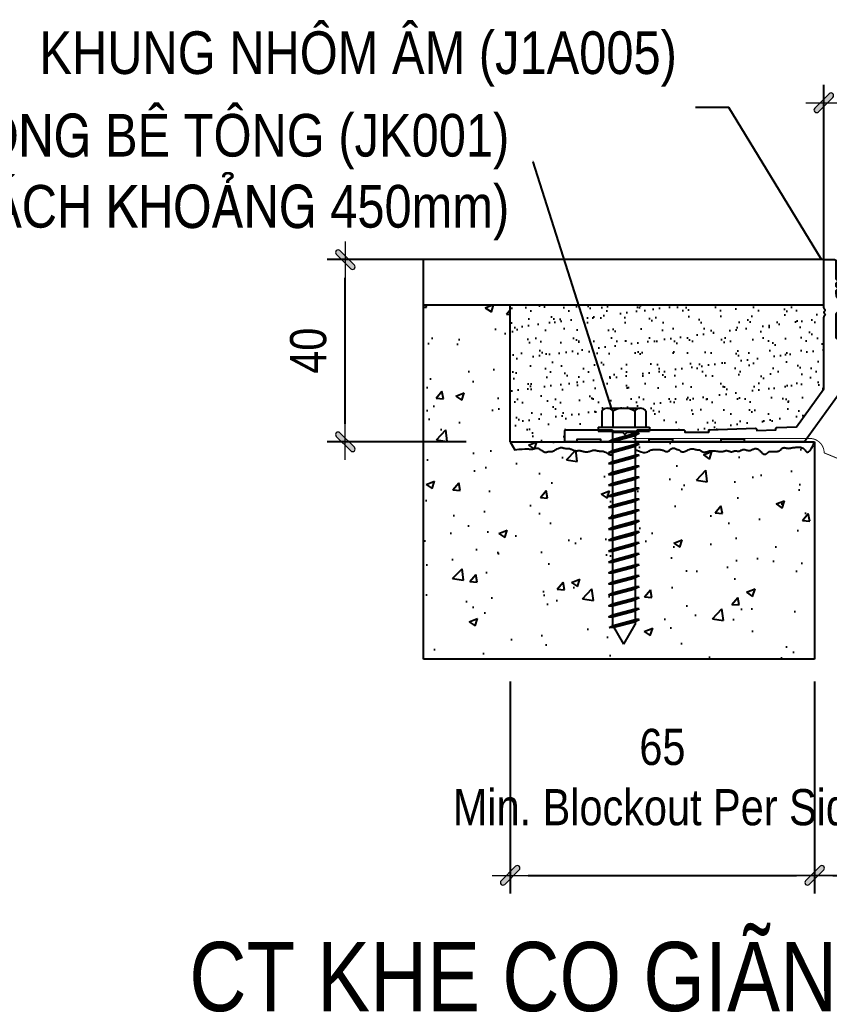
# Model space of a CAD drawing. Header units: millimetres. Extents: x -88960 to 836140, y 175458 to 320791.
# Drawn here: x 189106 to 193582, y 224201 to 229690 of the extents above; entities that cross this region are included whole.
import ezdxf
from ezdxf.enums import TextEntityAlignment as Align

# ---------------------------------------------------------------- set-up
doc = ezdxf.new("R2010")
doc.units = ezdxf.units.MM
doc.header["$LTSCALE"] = 1000
doc.layers.get('0').update_dxf_attribs({"linetype": 'CONTINUOUS'})
doc.layers.get('DEFPOINTS').update_dxf_attribs({"linetype": 'CONTINUOUS'})
for name, color, linetype in [('A14-chi tiet chung$0$Concrete Line', 6, 'CONTINUOUS'), ('A14-chi tiet chung$0$Hatch vat lieu', 252, 'CONTINUOUS'), ('A14-chi tiet chung$0$Net thay Tuong', 3, 'CONTINUOUS'), ('A14-chi tiet chung$0$OBJECT', 7, 'CONTINUOUS'), ('A14-chi tiet chung$0$Screw', 40, 'CONTINUOUS'), ('A14-chi tiet chung$0$Text Leader', 94, 'CONTINUOUS')]:
    doc.layers.add(name, color=color, linetype=linetype)
for name, color, linetype, lineweight in [('CHUNHO', 1, 'CONTINUOUS', 13), ('CHUTO', 51, 'CONTINUOUS', 15), ('KTH', 154, 'CONTINUOUS', 15), ('STICK', 1, 'CONTINUOUS', 9)]:
    doc.layers.add(name, color=color, linetype=linetype, lineweight=lineweight)
doc.styles.add('A14-chi tiet chung$0$VNI-HelveC', font='VHELVCN_0.TTF')
doc.styles.add('Star-HelCon', font='VHELVCN_0.TTF')
doc.dimstyles.new('A14-chi tiet chung$0$5$7', dxfattribs={"dimscale": 5, "dimtxt": 2, "dimasz": 1, "dimexe": 0, "dimexo": 1, "dimgap": 1, "dimtad": 0, "dimdec": 3, "dimzin": 12, "dimdsep": 46, "dimtxsty": 'A14-chi tiet chung$0$VNI-HelveC', "dimblk": 'A14-chi tiet chung$0$_Dot', "dimcen": 1, "dimclrd": 256, "dimclre": 256, "dimclrt": 256, "dimadec": 0, "dimazin": 0, "dimtfac": 1, "dimtdec": 3, "dimtix": 1, "dimtmove": 2, "dimatfit": 3, "dimldrblk": 'A14-chi tiet chung$0$HTT Arrow 30', "dimfxl": 1, "dimtolj": 1, "dimtzin": 0, "dimarcsym": 0})
doc.dimstyles.new('Star-100', dxfattribs={"dimscale": 100, "dimtxt": 2, "dimasz": 1, "dimexe": 1, "dimexo": 0.0625, "dimgap": 0.09, "dimtad": 0, "dimtoh": 1, "dimdec": 4, "dimrnd": 1, "dimdsep": 46, "dimtxsty": 'Star-HelCon', "dimblk": 'Stick', "dimcen": 0.09, "dimdle": 1.5, "dimclrd": 256, "dimclre": 256, "dimclrt": 7, "dimadec": 0, "dimazin": 0, "dimtfac": 1, "dimtdec": 4, "dimtix": 1, "dimtmove": 0, "dimatfit": 3, "dimfxl": 0.18, "dimtvp": 1, "dimtolj": 1, "dimtzin": 0, "dimarcsym": 2})

# ---------------------------------------------------------------- blocks, each defined once
blk = doc.blocks.new('A14-chi tiet chung$0$k001')
for p, q in [((-0.1804, 0.1644), (-0.1804, 0.0312)), ((-0.1353, 0.1875), (0.1353, 0.1875)), ((-0.0902, 0.1644), (-0.0902, 0.0312)), ((0.0902, 0.1644), (0.0902, 0.0312)), ((0.1804, 0.1644), (0.1804, 0.0312)), ((-0.211, 0.0312), (0.211, 0.0312)), ((-0.211, 0.0312), (-0.211, 0)), ((-0.211, 0), (0.211, 0)), ((0.0937, 0), (0.0937, -1.5876)), ((0.211, 0.0312), (0.211, 0)), ((-0.125, -0.0859), (0.125, -0.0189)), ((-0.125, -0.0859), (-0.0938, -0.0692)), ((-0.0938, 0), (-0.0938, -1.5876)), ((-0.0938, -0.0692), (0.0937, -0.0189)), ((-0.0938, -0.0859), (0.0937, -0.0357)), ((0.125, -0.0189), (0.0937, -0.0189)), ((0.125, -0.0189), (0.0937, -0.0357)), ((-0.125, -0.0859), (-0.0938, -0.0859)), ((-0.125, -0.1759), (0.125, -0.1089)), ((-0.125, -0.1759), (-0.0938, -0.1592)), ((-0.0938, -0.1592), (0.0937, -0.1089)), ((-0.0938, -0.1759), (0.0937, -0.1257)), ((0.125, -0.1089), (0.0937, -0.1089)), ((0.125, -0.1089), (0.0937, -0.1257)), ((-0.125, -0.1759), (-0.0938, -0.1759)), ((-0.125, -0.2659), (0.125, -0.1989)), ((-0.0938, -0.2492), (0.0937, -0.1989)), ((-0.0938, -0.2659), (0.0937, -0.2157)), ((0.125, -0.1989), (0.0937, -0.2157)), ((0.125, -0.1989), (0.0937, -0.1989)), ((-0.125, -0.2659), (-0.0938, -0.2492)), ((-0.125, -0.2659), (-0.0938, -0.2659)), ((-0.125, -0.3559), (0.125, -0.2889)), ((-0.0938, -0.3392), (0.0937, -0.2889)), ((-0.0938, -0.3559), (0.0937, -0.3057)), ((0.125, -0.2889), (0.0937, -0.3057)), ((0.125, -0.2889), (0.0937, -0.2889)), ((-0.125, -0.3559), (-0.0938, -0.3392)), ((-0.125, -0.3559), (-0.0938, -0.3559)), ((-0.125, -0.4459), (0.125, -0.3789)), ((-0.0938, -0.4292), (0.0937, -0.3789)), ((-0.0938, -0.4459), (0.0937, -0.3957)), ((0.125, -0.3789), (0.0937, -0.3957)), ((0.125, -0.3789), (0.0937, -0.3789)), ((-0.125, -0.4459), (-0.0938, -0.4292)), ((-0.125, -0.4459), (-0.0938, -0.4459)), ((-0.125, -0.5359), (0.125, -0.4689)), ((-0.0938, -0.5192), (0.0937, -0.4689)), ((-0.0938, -0.5359), (0.0937, -0.4857)), ((0.125, -0.4689), (0.0937, -0.4857)), ((0.125, -0.4689), (0.0937, -0.4689)), ((-0.125, -0.5359), (-0.0938, -0.5192)), ((-0.125, -0.5359), (-0.0938, -0.5359)), ((-0.125, -0.6259), (0.125, -0.5589)), ((-0.0938, -0.6092), (0.0937, -0.5589)), ((0.125, -0.5589), (0.0937, -0.5757)), ((0.125, -0.5589), (0.0937, -0.5589)), ((-0.125, -0.6259), (-0.0938, -0.6092)), ((-0.125, -0.6259), (-0.0938, -0.6259)), ((-0.125, -0.7159), (0.125, -0.6489)), ((-0.0938, -0.6259), (0.0937, -0.5757)), ((-0.0938, -0.6992), (0.0937, -0.6489)), ((0.125, -0.6489), (0.0937, -0.6657)), ((0.125, -0.6489), (0.0937, -0.6489)), ((-0.125, -0.7159), (-0.0938, -0.6992)), ((-0.125, -0.7159), (-0.0938, -0.7159)), ((-0.0938, -0.7159), (0.0937, -0.6657)), ((-0.125, -0.8059), (0.125, -0.7389)), ((-0.125, -0.8059), (-0.0938, -0.7892)), ((-0.125, -0.8059), (-0.0938, -0.8059)), ((-0.0938, -0.7892), (0.0937, -0.7389)), ((-0.0938, -0.8059), (0.0937, -0.7557)), ((0.125, -0.7389), (0.0937, -0.7557)), ((0.125, -0.7389), (0.0937, -0.7389)), ((-0.125, -0.8959), (0.125, -0.8289)), ((-0.125, -0.8959), (-0.0938, -0.8792)), ((-0.125, -0.8959), (-0.0938, -0.8959)), ((-0.0938, -0.8792), (0.0937, -0.8289)), ((-0.0938, -0.8959), (0.0937, -0.8457)), ((0.125, -0.8289), (0.0937, -0.8457)), ((0.125, -0.8289), (0.0937, -0.8289)), ((-0.125, -0.9859), (0.125, -0.9189)), ((-0.125, -0.9859), (-0.0938, -0.9692)), ((-0.0938, -0.9692), (0.0937, -0.9189)), ((-0.0938, -0.9859), (0.0937, -0.9357)), ((0.125, -0.9189), (0.0937, -0.9357)), ((0.125, -0.9189), (0.0937, -0.9189)), ((-0.125, -0.9859), (-0.0938, -0.9859)), ((-0.125, -1.0759), (0.125, -1.0089)), ((-0.125, -1.0759), (-0.0938, -1.0592)), ((-0.0938, -1.0592), (0.0937, -1.0089)), ((-0.0938, -1.0759), (0.0937, -1.0257)), ((0.125, -1.0089), (0.0937, -1.0257)), ((0.125, -1.0089), (0.0937, -1.0089)), ((-0.125, -1.0759), (-0.0938, -1.0759)), ((-0.125, -1.1659), (0.125, -1.0989)), ((-0.0938, -1.1492), (0.0937, -1.0989)), ((-0.0938, -1.1659), (0.0937, -1.1157)), ((0.125, -1.0989), (0.0937, -1.1157)), ((0.125, -1.0989), (0.0937, -1.0989)), ((-0.125, -1.1659), (-0.0938, -1.1492)), ((-0.125, -1.1659), (-0.0938, -1.1659)), ((-0.125, -1.2559), (0.125, -1.1889)), ((-0.0938, -1.2392), (0.0937, -1.1889)), ((-0.0938, -1.2559), (0.0937, -1.2057)), ((0.125, -1.1889), (0.0937, -1.2057)), ((0.125, -1.1889), (0.0937, -1.1889)), ((-0.125, -1.2559), (-0.0938, -1.2392)), ((-0.125, -1.2559), (-0.0938, -1.2559)), ((-0.125, -1.3459), (0.125, -1.2789)), ((-0.0938, -1.3292), (0.0937, -1.2789)), ((-0.0938, -1.3459), (0.0937, -1.2957)), ((0.125, -1.2789), (0.0937, -1.2957)), ((0.125, -1.2789), (0.0937, -1.2789)), ((-0.125, -1.3459), (-0.0938, -1.3292)), ((-0.125, -1.3459), (-0.0938, -1.3459)), ((-0.125, -1.4359), (0.125, -1.3689)), ((-0.0938, -1.4192), (0.0937, -1.3689)), ((0.125, -1.3689), (0.0937, -1.3857)), ((0.125, -1.3689), (0.0937, -1.3689)), ((-0.125, -1.4359), (-0.0938, -1.4192)), ((-0.125, -1.4359), (-0.0938, -1.4359)), ((-0.125, -1.5259), (0.125, -1.4589)), ((-0.0938, -1.4359), (0.0937, -1.3857)), ((-0.0938, -1.5092), (0.0937, -1.4589)), ((0.125, -1.4589), (0.0937, -1.4757)), ((0.125, -1.4589), (0.0937, -1.4589)), ((-0.125, -1.5259), (-0.0938, -1.5092)), ((-0.125, -1.5259), (-0.0938, -1.5259)), ((-0.0938, -1.5259), (0.0937, -1.4757)), ((-0.1192, -1.6144), (0.125, -1.5489)), ((-0.1192, -1.6144), (-0.088, -1.5976)), ((-0.1192, -1.6144), (-0.0796, -1.6121)), ((0, -1.75), (-0.0938, -1.5876)), ((-0.088, -1.5976), (0.0937, -1.5489)), ((-0.0796, -1.6121), (0.0937, -1.5657)), ((0, -1.75), (0.0937, -1.5876)), ((0.125, -1.5489), (0.0937, -1.5657)), ((0.125, -1.5489), (0.0937, -1.5489))]:
    blk.add_line(p, q)
for centre, radius, start, end in [((-0.1353, 0.132), 0.0555, 35.70717, 144.29283), ((0, 0), 0.1875, 61.24108, 118.75892), ((0.1353, 0.132), 0.0555, 35.70717, 144.29283)]:
    blk.add_arc(centre, radius, start, end)
blk = doc.blocks.new('A14-chi tiet chung$0$_Dot')
at = {"color": 0, "linetype": 'ByBlock', "lineweight": -2}
blk.add_line((-0.5, 0), (-1, 0), dxfattribs=at)
at = {"color": 0, "linetype": 'ByBlock', "const_width": 0.5}
blk.add_lwpolyline([(-0.25, 0, 1), (0.25, 0, 1)], format="xyb", close=True, dxfattribs=at)
blk = doc.blocks.new('A14-chi tiet chung$0$HTT Arrow 30')
blk.add_hatch(color=256).paths.add_polyline_path([(-2.5, 0.375), (-2.5, -0.375), (0, 0)])
at = {"color": 0, "linetype": 'ByBlock', "lineweight": -2}
for p, q in [((0, 0), (-2.5, 0.375)), ((-2.5, -0.375), (-2.5, 0.375)), ((0, 0), (-2.5, -0.375))]:
    blk.add_line(p, q, dxfattribs=at)
blk = doc.blocks.new('A14-chi tiet chung$0$A$C2A210AE5')
for points in [[(0.1575, 1.1016), (0.1575, 1.4862, -0.414214), (0.1673, 1.4961), (0.2461, 1.4961, -0.414214), (0.2559, 1.4862), (0.2559, 1.3386), (0.2756, 1.3189), (0.2559, 1.2992), (0.2559, 1.2795), (0.2756, 1.2598), (0.2559, 1.2402), (0.2559, 1.2205, 1), (0.374, 1.2205), (0.374, 1.3386, -0.414214), (0.3937, 1.3583), (0.4331, 1.3583, -0.414214), (0.4528, 1.3386), (0.4528, 1.0827, -0.414214), (0.4331, 1.063), (0.2756, 1.063, 0.414214), (0.2559, 1.0433), (0.2559, 0.8661, 0.414214), (0.2756, 0.8465), (0.748, 0.8465, 0.414214), (0.7677, 0.8661), (0.7677, 0.9252, -0.414214), (0.7874, 0.9449), (0.8268, 0.9449, -0.414214), (0.8465, 0.9252), (0.8465, 0.7638, -0.414214), (0.8268, 0.7441), (0.5358, 0.7441), (0.4521, 0.6604, -1), (0.4238, 0.6886), (0.4368, 0.7017, 0.414214), (0.4368, 0.73), (0.4285, 0.7382, 0.198912), (0.4144, 0.7441), (0.3145, 0.7441, 0.414214), (0.2835, 0.7131), (0.2835, 0.6132, 0.198912), (0.2893, 0.599), (0.2976, 0.5908, 0.414214), (0.3259, 0.5908), (0.3389, 0.6038, -1), (0.3672, 0.5755), (0.2835, 0.4918), (0.2835, 0.3937), (0, 0), (-0.4821, 0, -0.414214), (-0.4921, 0.01), (-0.4921, 0.0197), (-0.689, 0.0197), (-0.689, 0.01, -0.414214), (-0.699, 0), (-1.0727, 0, -0.414214), (-1.0827, 0.01), (-1.0827, 0.0197), (-1.2795, 0.0197), (-1.2795, 0.01, -0.414214), (-1.2895, 0), (-1.6632, 0, -0.414214), (-1.6732, 0.01), (-1.6732, 0.0197), (-1.8701, 0.0197), (-1.8701, 0.01, -0.414214), (-1.8801, 0), (-1.9585, 0, -0.414214), (-1.9685, 0.01), (-1.9685, 0.0884, -0.414214), (-1.9585, 0.0984), (-1.5848, 0.0984, -0.414214), (-1.5748, 0.0884), (-1.5748, 0.0787), (-1.4961, 0.0787), (-1.4764, 0.0591), (-1.4567, 0.0787), (-1.3779, 0.0787), (-1.3779, 0.0884, -0.414214), (-1.3679, 0.0984), (-0.9942, 0.0984, -0.414214), (-0.9842, 0.0884), (-0.9842, 0.0787), (-0.7874, 0.0787), (-0.7874, 0.0984), (-0.4034, 0.1118, -0.414019), (-0.3931, 0.1022), (-0.3927, 0.0922), (-0.2353, 0.0977), (-0.2357, 0.1077, -0.414408), (-0.226, 0.118), (-0.0662, 0.1236), (0.1575, 0.4343), (0.1575, 1.0243)], [(0.1575, 1.1016, 0.198912), (0.1619, 1.091), (0.1646, 1.0883, -0.414214), (0.1646, 1.0741), (0.1604, 1.07, 0.414214), (0.1604, 1.0559), (0.1646, 1.0517, -0.414214), (0.1646, 1.0376), (0.1619, 1.0349, 0.198912), (0.1575, 1.0243)]]:
    blk.add_lwpolyline(points, format="xyb")
blk.add_arc((-0.7774, 0.0888), 0.01, 92, 180)
blk = doc.blocks.new('Stick')
at = {"layer": 'STICK'}
h = blk.add_hatch(color=256, dxfattribs=at)
edge = h.paths.add_edge_path()
edge.add_line((0.3, 0.5), (-0.5, -0.3))
edge.add_arc((-0.4, -0.4), 0.141, 135, 315)
edge.add_line((-0.3, -0.5), (0.5, 0.3))
edge.add_arc((0.4, 0.4), 0.141, 315, 495)
blk.add_line((1, 0), (-1, 0), dxfattribs=at)
blk.add_lwpolyline([(0.3, 0.5), (-0.5, -0.3, 1), (-0.3, -0.5), (0.5, 0.3, 1), (0.3, 0.5, 1)], format="xyb", dxfattribs=at)
blk = doc.blocks.new('*D818')
at = {"layer": 'DEFPOINTS', "color": 0, "transparency": 16777216}
for p in [(193501.9, 226037), (194849, 226037), (194849, 224958.1)]:
    blk.add_point(p, dxfattribs=at)
at = {"layer": 'KTH', "lineweight": -2, "transparency": 16777216}
for p, q in [((193501.9, 226030.8), (193501.9, 224858.1)), ((194849, 226030.8), (194849, 224858.1)), ((193601.9, 224958.1), (194749, 224958.1))]:
    blk.add_line(p, q, dxfattribs=at)
at = {"layer": 'KTH', "lineweight": -2, "transparency": 16777216, "xscale": 100, "yscale": 100, "zscale": 100, "rotation": 180}
blk.add_blockref('Stick', (193501.9, 224958.1), dxfattribs=at)
at = {"layer": 'KTH', "lineweight": -2, "transparency": 16777216, "xscale": 100, "yscale": 100, "zscale": 100}
blk.add_blockref('Stick', (194849, 224958.1), dxfattribs=at)
at = {"layer": 'KTH', "color": 7, "transparency": 16777216, "insert": (194175.5, 225162.4), "char_height": 200, "attachment_point": 5, "style": 'Star-HelCon'}
blk.add_mtext('\\A1;50', dxfattribs=at)
blk = doc.blocks.new('*D819')
at = {"layer": 'DEFPOINTS', "color": 0, "transparency": 16777216}
for p in [(194798.7, 229231.6), (193552.3, 228357.3), (194798.7, 228357.3)]:
    blk.add_point(p, dxfattribs=at)
at = {"layer": 'KTH', "lineweight": -2, "transparency": 16777216}
for p, q in [((193552.3, 228363.6), (193552.3, 229331.6)), ((194798.7, 228363.6), (194798.7, 229331.6)), ((193652.3, 229231.6), (194698.7, 229231.6))]:
    blk.add_line(p, q, dxfattribs=at)
at = {"layer": 'KTH', "lineweight": -2, "transparency": 16777216, "xscale": 100, "yscale": 100, "zscale": 100, "rotation": 180}
blk.add_blockref('Stick', (193552.3, 229231.6), dxfattribs=at)
at = {"layer": 'KTH', "lineweight": -2, "transparency": 16777216, "xscale": 100, "yscale": 100, "zscale": 100}
blk.add_blockref('Stick', (194798.7, 229231.6), dxfattribs=at)
at = {"layer": 'KTH', "color": 7, "transparency": 16777216, "insert": (194175.5, 229435.9), "char_height": 200, "attachment_point": 5, "style": 'Star-HelCon'}
blk.add_mtext('\\A1;50', dxfattribs=at)
blk = doc.blocks.new('*D820')
at = {"layer": 'DEFPOINTS', "color": 0, "transparency": 16777216}
for p in [(191818, 226037), (193501.9, 226037), (193501.9, 224958.1)]:
    blk.add_point(p, dxfattribs=at)
at = {"layer": 'KTH', "lineweight": -2, "transparency": 16777216}
for p, q in [((191818, 226030.8), (191818, 224858.1)), ((193501.9, 226030.8), (193501.9, 224858.1)), ((191918, 224958.1), (193401.9, 224958.1))]:
    blk.add_line(p, q, dxfattribs=at)
at = {"layer": 'KTH', "lineweight": -2, "transparency": 16777216, "xscale": 100, "yscale": 100, "zscale": 100, "rotation": 180}
blk.add_blockref('Stick', (191818, 224958.1), dxfattribs=at)
at = {"layer": 'KTH', "lineweight": -2, "transparency": 16777216, "xscale": 100, "yscale": 100, "zscale": 100}
blk.add_blockref('Stick', (193501.9, 224958.1), dxfattribs=at)
at = {"layer": 'KTH', "color": 7, "transparency": 16777216, "insert": (192659.9, 225500.5), "char_height": 200, "attachment_point": 5, "style": 'Star-HelCon'}
blk.add_mtext('\\A1;65\\PMin. Blockout Per Side', dxfattribs=at)
blk = doc.blocks.new('*D828')
at = {"layer": 'DEFPOINTS', "color": 0, "transparency": 16777216}
for p in [(190906.4, 228363.9), (191581, 228363.9), (191581, 227356.2)]:
    blk.add_point(p, dxfattribs=at)
at = {"layer": 'KTH', "lineweight": -2, "transparency": 16777216}
for p, q in [((191574.7, 228363.9), (190806.4, 228363.9)), ((190906.4, 227456.2), (190906.4, 228263.9)), ((191574.7, 227356.2), (190806.4, 227356.2))]:
    blk.add_line(p, q, dxfattribs=at)
at = {"layer": 'KTH', "lineweight": -2, "transparency": 16777216, "xscale": 100, "yscale": 100, "zscale": 100}
for p, rotation in [((190906.4, 228363.9), 90), ((190906.4, 227356.2), 270)]:
    blk.add_blockref('Stick', p, dxfattribs=dict(at, rotation=rotation))
at = {"layer": 'KTH', "color": 7, "transparency": 16777216, "insert": (190702.1, 227860.1), "char_height": 200, "attachment_point": 5, "rotation": 90, "style": 'Star-HelCon'}
blk.add_mtext('\\A1;40', dxfattribs=at)

msp = doc.modelspace()

# ---------------------------------------------------------------- hatches: boundary and pattern name
at = {"layer": 'A14-chi tiet chung$0$Hatch vat lieu'}
h = msp.add_hatch(dxfattribs=at)
h.set_pattern_fill('AR-CONC', color=256, scale=67.357125, style=0)
h.set_pattern_definition([(50, (170196.4, 221477), (483.126, -42.268), [50.518, -555.696]), (355, (170196.4, 221477), (-93.459, 506.655), [40.414, -444.557]), (100.4514, (170236.64, 221473.5), (389.667, 464.387), [42.9336, -472.269]), (46.1842, (170196.4, 221611.7), (718.863, -111.489), [75.777, -833.544]), (96.6356, (170256.3, 221602.4), (629.562, 656.138), [64.4, -708.404]), (351.1842, (170196.4, 221611.7), (629.561, 656.138), [60.621, -666.836]), (21, (170263.74, 221578.04), (402.0594, -271.1925), [50.518, -555.696]), (326, (170263.74, 221578.04), (163.89, 488.44), [40.414, -444.557]), (71.4514, (170297.25, 221555.44), (565.95, 217.247), [42.9336, -472.269]), (37.5, (170196.38, 221477), (8.1905, 224.2277), [0, -439.1685, 0, -451.2927, 0, -446.241]), (7.5, (170196.38, 221477), (177.196, 265.6644), [0, -257.3042, 0, -429.065, 0, -170.0767]), (327.5, (170046.18, 221477), (359.5674, -15.1923), [0, -168.3928, 0, -525.3856, 0, -697.1462]), (317.5, (169978.82, 221477), (392.8174, 67.428), [0, -218.9107, 0, -348.91, 0, -495.075])])
h.paths.add_polyline_path([(193501.90114, 226154.47788), (193501.90114, 227356.22742), (192509.61282, 227356.22742), (192509.61282, 227342.5678), (192530.66192, 227342.5678), (192509.61282, 227331.28762), (192509.61282, 227281.94639), (192530.66192, 227281.94639), (192509.61282, 227270.66621), (192509.61282, 227221.32498), (192530.66192, 227221.32498), (192509.61282, 227210.0448), (192509.61282, 227160.70357), (192530.66192, 227160.70357), (192509.61282, 227149.42339), (192509.61282, 227100.08216), (192530.66192, 227100.08216), (192509.61282, 227088.80198), (192509.61282, 227039.46074), (192530.66192, 227039.46074), (192509.61282, 227028.18056), (192509.61282, 226978.83933), (192530.66192, 226978.83933), (192509.61282, 226967.55915), (192509.61282, 226918.21792), (192530.66192, 226918.21792), (192509.61282, 226906.93774), (192509.61282, 226857.59651), (192530.66192, 226857.59651), (192509.61282, 226846.31633), (192509.61282, 226796.97509), (192530.66192, 226796.97509), (192509.61282, 226785.69491), (192509.61282, 226736.35368), (192530.66192, 226736.35368), (192509.61282, 226725.0735), (192509.61282, 226675.73227), (192530.66192, 226675.73227), (192509.61282, 226664.45209), (192509.61282, 226615.11086), (192530.66192, 226615.11086), (192509.61282, 226603.83068), (192509.61282, 226554.48945), (192530.66192, 226554.48945), (192509.61282, 226543.20927), (192509.61282, 226493.86803), (192530.66192, 226493.86803), (192509.61282, 226482.58785), (192509.61282, 226433.24662), (192530.66192, 226433.24662), (192509.61282, 226421.96644), (192509.61282, 226372.62521), (192530.66192, 226372.62521), (192509.61282, 226361.34503), (192509.61282, 226346.55912), (192446.46551, 226237.18478), (192392.84552, 226330.05733), (192366.15633, 226328.54607), (192387.20543, 226339.82625), (192383.31821, 226346.55912), (192383.31821, 226388.1259), (192362.26911, 226388.1259), (192383.31821, 226399.40608), (192383.31821, 226448.74731), (192362.26911, 226448.74731), (192383.31821, 226460.02749), (192383.31821, 226509.36873), (192362.26911, 226509.36873), (192383.31821, 226520.64891), (192383.31821, 226569.99014), (192362.26911, 226569.99014), (192383.31821, 226581.27032), (192383.31821, 226630.61155), (192362.26911, 226630.61155), (192383.31821, 226641.89173), (192383.31821, 226691.23296), (192362.26911, 226691.23296), (192383.31821, 226702.51314), (192383.31821, 226751.85438), (192362.26911, 226751.85438), (192383.31821, 226763.13456), (192383.31821, 226812.47579), (192362.26911, 226812.47579), (192383.31821, 226823.75597), (192383.31821, 226873.0972), (192362.26911, 226873.0972), (192383.31821, 226884.37738), (192383.31821, 226933.71861), (192362.26911, 226933.71861), (192383.31821, 226944.99879), (192383.31821, 226994.34003), (192362.26911, 226994.34003), (192383.31821, 227005.6202), (192383.31821, 227054.96144), (192362.26911, 227054.96144), (192383.31821, 227066.24162), (192383.31821, 227115.58285), (192362.26911, 227115.58285), (192383.31821, 227126.86303), (192383.31821, 227176.20426), (192362.26911, 227176.20426), (192383.31821, 227187.48444), (192383.31821, 227236.82567), (192362.26911, 227236.82567), (192383.31821, 227248.10585), (192383.31821, 227297.44709), (192362.26911, 227297.44709), (192383.31821, 227308.72727), (192383.31821, 227356.22742), (191817.97302, 227356.22742), (191817.97302, 228111.30079), (191337.96805, 228111.30079), (191337.96805, 226154.47788)])
h.paths.add_polyline_path([(197012.97672, 226154.47788), (197012.97672, 228111.30079), (196532.97175, 228111.30079), (196532.97175, 227356.22742), (195967.62657, 227356.22742), (195967.62657, 227308.72727), (195988.67567, 227297.44709), (195967.62657, 227297.44709), (195967.62657, 227248.10585), (195988.67567, 227236.82567), (195967.62657, 227236.82567), (195967.62657, 227187.48444), (195988.67567, 227176.20426), (195967.62657, 227176.20426), (195967.62657, 227126.86303), (195988.67567, 227115.58285), (195967.62657, 227115.58285), (195967.62657, 227066.24162), (195988.67567, 227054.96144), (195967.62657, 227054.96144), (195967.62657, 227005.6202), (195988.67567, 226994.34003), (195967.62657, 226994.34003), (195967.62657, 226944.99879), (195988.67567, 226933.71861), (195967.62657, 226933.71861), (195967.62657, 226884.37738), (195988.67567, 226873.0972), (195967.62657, 226873.0972), (195967.62657, 226823.75597), (195988.67567, 226812.47579), (195967.62657, 226812.47579), (195967.62657, 226763.13456), (195988.67567, 226751.85438), (195967.62657, 226751.85438), (195967.62657, 226702.51314), (195988.67567, 226691.23296), (195967.62657, 226691.23296), (195967.62657, 226641.89173), (195988.67567, 226630.61155), (195967.62657, 226630.61155), (195967.62657, 226581.27032), (195988.67567, 226569.99014), (195967.62657, 226569.99014), (195967.62657, 226520.64891), (195988.67567, 226509.36873), (195967.62657, 226509.36873), (195967.62657, 226460.02749), (195988.67567, 226448.74731), (195967.62657, 226448.74731), (195967.62657, 226399.40608), (195988.67567, 226388.1259), (195967.62657, 226388.1259), (195967.62657, 226346.55912), (195963.73934, 226339.82625), (195984.78844, 226328.54607), (195958.09925, 226330.05733), (195904.47926, 226237.18478), (195841.33196, 226346.55912), (195841.33196, 226361.34503), (195820.28286, 226372.62521), (195841.33196, 226372.62521), (195841.33196, 226421.96644), (195820.28286, 226433.24662), (195841.33196, 226433.24662), (195841.33196, 226482.58785), (195820.28286, 226493.86803), (195841.33196, 226493.86803), (195841.33196, 226543.20927), (195820.28286, 226554.48945), (195841.33196, 226554.48945), (195841.33196, 226603.83068), (195820.28286, 226615.11086), (195841.33196, 226615.11086), (195841.33196, 226664.45209), (195820.28286, 226675.73227), (195841.33196, 226675.73227), (195841.33196, 226725.0735), (195820.28286, 226736.35368), (195841.33196, 226736.35368), (195841.33196, 226785.69491), (195820.28286, 226796.97509), (195841.33196, 226796.97509), (195841.33196, 226846.31633), (195820.28286, 226857.59651), (195841.33196, 226857.59651), (195841.33196, 226906.93774), (195820.28286, 226918.21792), (195841.33196, 226918.21792), (195841.33196, 226967.55915), (195820.28286, 226978.83933), (195841.33196, 226978.83933), (195841.33196, 227028.18056), (195820.28286, 227039.46074), (195841.33196, 227039.46074), (195841.33196, 227088.80198), (195820.28286, 227100.08216), (195841.33196, 227100.08216), (195841.33196, 227149.42339), (195820.28286, 227160.70357), (195841.33196, 227160.70357), (195841.33196, 227210.0448), (195820.28286, 227221.32498), (195841.33196, 227221.32498), (195841.33196, 227270.66621), (195820.28286, 227281.94639), (195841.33196, 227281.94639), (195841.33196, 227331.28762), (195820.28286, 227342.5678), (195841.33196, 227342.5678), (195841.33196, 227356.22742), (194849.04363, 227356.22742), (194849.04363, 226154.47788)])
h = msp.add_hatch(dxfattribs=at)
h.set_pattern_fill('AR-SAND', color=256, scale=67.357125, style=0)
h.set_pattern_definition([(37.5, (170196.38, 221477.01), (-4.24305, 129.7853), [0, -102.38283, 0, -114.5071, 0, -109.45533]), (7.5, (170196.38, 221477), (119.2071, 190.0916), [0, -55.23284, 0, -92.27926, 0, -35.3625]), (327.5, (170113.53, 221477.01), (209.75964, 0.3812), [0, -33.67856, 0, -121.24282, 0, -158.28924]), (317.5, (170113.53, 221477), (202.484, 59.1177), [0, -16.8393, 0, -79.4814, 0, -90.9321])])
h.paths.add_polyline_path([(191817.97302, 228111.30079), (191817.97302, 227356.22742), (192120.28864, 227356.22742), (192120.28864, 227422.52367), (192304.34198, 227422.52367), (192304.34198, 227436.98356), (192324.93847, 227436.98356), (192324.93847, 227526.65087, -0.241430531), (192355.32023, 227542.22907), (192537.6108, 227542.22907, -0.241430531), (192567.99256, 227526.65087), (192567.99256, 227436.98356), (192588.58905, 227436.98356), (192588.58905, 227422.52367), (192783.25114, 227422.52367), (192783.25114, 227409.26442), (192915.84364, 227409.26442), (192915.84364, 227422.53013), (193181.19701, 227431.79647), (193181.67609, 227418.33357), (193287.70226, 227422.03608), (193287.22318, 227435.49899), (193401.59853, 227439.49307), (193552.28764, 227648.78349), (193552.28764, 228053.13504, 0.6681786379), (193557.05051, 228064.63362), (193549.49761, 228072.18651), (193557.05051, 228079.7394, 0.6681786379), (193552.28764, 228091.23798), (193552.28764, 228111.30079)])

# ---------------------------------------------------------------- linework, layer by layer
at = {"layer": 'A14-chi tiet chung$0$Concrete Line'}
for p, q in [((191337.96805, 226154.47788), (191337.96805, 228363.89001)), ((191817.97302, 227356.22742), (191817.97302, 228111.30079)), ((193501.90114, 227356.22742), (193501.90114, 226154.47788)), ((193501.90114, 226154.47788), (191337.96805, 226154.47788))]:
    msp.add_line(p, q, dxfattribs=at)
for points in [[(191817.97302, 227356.22742), (191843.87239, 227312.54101), (191866.56266, 227314.87185), (191884.96505, 227316.40801), (191899.40581, 227317.1388), (191910.49697, 227317.2611), (191918.85052, 227316.97176), (191925.07846, 227316.46767), (191929.79281, 227315.94567), (191933.60556, 227315.60265), (191937.12871, 227315.63546), (191940.86407, 227316.17685), (191944.87259, 227317.10302), (191949.10501, 227318.22605), (191953.51206, 227319.35804), (191958.0445, 227320.31105), (191962.65306, 227320.89718), (191967.2885, 227320.92851), (191971.90154, 227320.2171), (191976.44966, 227318.64367), (191980.91717, 227316.3633), (191985.29512, 227313.59972), (191989.57456, 227310.57663), (191993.74653, 227307.51774), (191997.80207, 227304.64678), (192001.73222, 227302.18744), (192005.52804, 227300.36344), (192009.18205, 227299.33437), (192012.69276, 227299.00328), (192016.06018, 227299.20909), (192019.28431, 227299.79074), (192022.36514, 227300.58715), (192025.30267, 227301.43726), (192028.09691, 227302.17998), (192030.74786, 227302.65425), (192033.26894, 227302.75044), (192035.72733, 227302.56476), (192038.20364, 227302.24485), (192040.77846, 227301.93836), (192043.5324, 227301.79294), (192046.54606, 227301.95625), (192049.90004, 227302.57593), (192053.67496, 227303.79963), (192057.92006, 227305.71758), (192062.55922, 227308.19034), (192067.48497, 227311.02104), (192072.58983, 227314.01281), (192077.76635, 227316.96878), (192082.90704, 227319.6921), (192087.90444, 227321.98589), (192092.65107, 227323.65329), (192097.06409, 227324.55485), (192101.15918, 227324.78081), (192104.97663, 227324.4788), (192108.55675, 227323.79648), (192111.93984, 227322.88151), (192115.16621, 227321.88152), (192118.27615, 227320.94417), (192121.30996, 227320.21712), (192124.30497, 227319.80698), (192127.28654, 227319.65635), (192130.27707, 227319.66679), (192133.29894, 227319.73987), (192136.37456, 227319.77715), (192139.52629, 227319.68021), (192142.77654, 227319.35061), (192146.14769, 227318.68991), (192149.65542, 227317.63473), (192153.28853, 227316.26188), (192157.02911, 227314.68322), (192160.85925, 227313.0106), (192164.76104, 227311.35587), (192168.71656, 227309.8309), (192172.70791, 227308.54754), (192176.71717, 227307.61764), (192180.72867, 227307.11578), (192184.73569, 227306.96738), (192188.73376, 227307.0606), (192192.7184, 227307.28356), (192196.68512, 227307.52443), (192200.62946, 227307.67133), (192204.54692, 227307.61242), (192208.43305, 227307.23584), (192212.28931, 227306.47074), (192216.1411, 227305.41035), (192220.01976, 227304.18888), (192223.95663, 227302.94057), (192227.98306, 227301.79964), (192232.13039, 227300.90032), (192236.42997, 227300.37683), (192240.91315, 227300.36341), (192245.59784, 227300.94581), (192250.4482, 227302.0159), (192255.415, 227303.41709), (192260.44896, 227304.99277), (192265.50084, 227306.58635), (192270.52137, 227308.04122), (192275.4613, 227309.2008), (192280.27137, 227309.90848), (192284.91053, 227310.05539), (192289.37057, 227309.72355), (192293.6515, 227309.04272), (192297.75331, 227308.14266), (192301.676, 227307.1531), (192305.41957, 227306.20382), (192308.98402, 227305.42455), (192312.36935, 227304.94506), (192315.58937, 227304.84402), (192318.71311, 227304.99577), (192321.82342, 227305.22358), (192325.00313, 227305.35072), (192328.3351, 227305.20045), (192331.90216, 227304.59605), (192335.78715, 227303.36079), (192340.07293, 227301.31792), (192344.81222, 227298.38987), (192349.9374, 227294.89563), (192355.35071, 227291.25334), (192360.95441, 227287.88115), (192366.65075, 227285.1972), (192372.342, 227283.61963), (192377.9304, 227283.56659), (192383.31821, 227285.45621)], [(192509.61282, 227314.10829), (192527.53391, 227305.63855), (192542.35979, 227300.4708), (192554.49935, 227298.04129), (192564.36152, 227297.78626), (192572.35519, 227299.14195), (192578.88928, 227301.54462), (192584.3727, 227304.43051), (192589.21435, 227307.23585), (192593.76358, 227309.50429), (192598.13145, 227311.20898), (192602.36947, 227312.43045), (192606.52911, 227313.24923), (192610.66189, 227313.74587), (192614.8193, 227314.0009), (192619.05283, 227314.09486), (192623.41398, 227314.10829), (192627.93671, 227314.10157), (192632.58482, 227314.0546), (192637.30458, 227313.92708), (192642.04225, 227313.67876), (192646.7441, 227313.26937), (192651.35639, 227312.65863), (192655.82539, 227311.80629), (192660.09735, 227310.67207), (192664.13348, 227309.24777), (192667.95467, 227307.65344), (192671.59675, 227306.04123), (192675.09553, 227304.56323), (192678.48684, 227303.37159), (192681.8065, 227302.61843), (192685.09034, 227302.45586), (192688.37418, 227303.03602), (192691.68638, 227304.44913), (192695.02544, 227306.53786), (192698.38241, 227309.08295), (192701.74834, 227311.86519), (192705.11427, 227314.66531), (192708.47124, 227317.2641), (192711.8103, 227319.44231), (192715.12249, 227320.9807), (192718.39662, 227321.72119), (192721.61253, 227321.75027), (192724.74784, 227321.2156), (192727.78016, 227320.26483), (192730.6871, 227319.04559), (192733.44626, 227317.70556), (192736.03526, 227316.39237), (192738.43171, 227315.25368), (192740.62442, 227314.39761), (192742.64696, 227313.7742), (192744.54412, 227313.29397), (192746.36068, 227312.86742), (192748.14142, 227312.40509), (192749.93111, 227311.81747), (192751.77454, 227311.01509), (192753.71648, 227309.90847), (192755.80022, 227308.44987), (192758.06309, 227306.75861), (192760.54089, 227304.99576), (192763.26946, 227303.3224), (192766.28461, 227301.89959), (192769.62218, 227300.88841), (192773.31798, 227300.44994), (192777.40784, 227300.74524), (192781.9052, 227301.87349), (192786.73392, 227303.68629), (192791.79549, 227305.97337), (192796.9914, 227308.52443), (192802.22314, 227311.12917), (192807.39218, 227313.57732), (192812.40002, 227315.65858), (192817.14814, 227317.16267), (192821.55968, 227317.9382), (192825.64432, 227318.06944), (192829.43342, 227317.69957), (192832.95832, 227316.97176), (192836.25037, 227316.02919), (192839.34091, 227315.01503), (192842.26129, 227314.07246), (192845.04285, 227313.34466), (192847.71544, 227312.93303), (192850.30296, 227312.77196), (192852.82778, 227312.75407), (192855.3123, 227312.77197), (192857.7789, 227312.71829), (192860.24998, 227312.48563), (192862.74793, 227311.96662), (192865.29514, 227311.05388), (192867.91474, 227309.68402), (192870.63285, 227307.96965), (192873.47635, 227306.06735), (192876.47209, 227304.13374), (192879.64696, 227302.3254), (192883.02781, 227300.79894), (192886.64151, 227299.71095), (192890.51494, 227299.21804), (192894.67123, 227299.42162), (192899.11858, 227300.20237), (192903.86149, 227301.3858), (192908.90441, 227302.79742), (192914.25184, 227304.26273), (192919.90824, 227305.60724), (192925.8781, 227306.65645), (192932.1659, 227307.23586), (192938.75595, 227307.22542), (192945.55199, 227306.72281), (192952.43759, 227305.88016), (192959.29632, 227304.84959), (192966.01175, 227303.78323), (192972.46747, 227302.8332), (192978.54704, 227302.15163), (192984.13403, 227301.89063), (192989.14561, 227302.15312), (192993.63327, 227302.84513), (192997.68208, 227303.8235), (193001.37715, 227304.94504), (193004.80353, 227306.06659), (193008.04632, 227307.04495), (193011.19059, 227307.73697), (193014.32143, 227307.99946), (193017.50675, 227307.73622), (193020.74581, 227307.03899), (193024.02069, 227306.04645), (193027.31347, 227304.89732), (193030.60626, 227303.73029), (193033.88114, 227302.68406), (193037.12019, 227301.89734), (193040.3055, 227301.50882), (193043.42215, 227301.61322), (193046.46716, 227302.12925), (193049.44051, 227302.93163), (193052.34222, 227303.89508), (193055.17228, 227304.89433), (193057.93069, 227305.80409), (193060.61746, 227306.49909), (193063.23258, 227306.85404), (193065.77904, 227306.78619), (193068.27177, 227306.38276), (193070.72867, 227305.77352), (193073.16766, 227305.08822), (193075.60665, 227304.45661), (193078.06356, 227304.00844), (193080.55629, 227303.87347), (193083.10275, 227304.18144), (193085.72161, 227305.0144), (193088.43451, 227306.26346), (193091.26383, 227307.77202), (193094.23198, 227309.38349), (193097.36132, 227310.94127), (193100.67427, 227312.28876), (193104.1932, 227313.26936), (193107.9405, 227313.72648), (193111.92514, 227313.5587), (193116.10233, 227312.88533), (193120.41385, 227311.88086), (193124.80151, 227310.7198), (193129.20707, 227309.57664), (193133.57233, 227308.62586), (193137.83907, 227308.04197), (193141.94909, 227307.99947), (193145.86058, 227308.61542), (193149.59743, 227309.77723), (193153.19994, 227311.31487), (193156.70841, 227313.05832), (193160.16315, 227314.83757), (193163.60446, 227316.4826), (193167.07263, 227317.82337), (193170.60798, 227318.68988), (193174.23587, 227318.95087), (193177.92197, 227318.63021), (193181.61703, 227317.79055), (193185.27179, 227316.49451), (193188.83699, 227314.80474), (193192.26338, 227312.78388), (193195.50169, 227310.49457), (193198.50266, 227307.99944), (193201.23421, 227305.36337), (193203.73291, 227302.66019), (193206.05248, 227299.96596), (193208.24668, 227297.35674), (193210.36922, 227294.90859), (193212.47386, 227292.69758), (193214.61432, 227290.79976), (193216.84434, 227289.2912), (193219.20123, 227288.22931), (193221.65665, 227287.59695), (193224.1658, 227287.35833), (193226.6839, 227287.47764), (193229.16619, 227287.9191), (193231.56787, 227288.6469), (193233.84416, 227289.62527), (193235.9503, 227290.81839), (193237.86015, 227292.18676), (193239.62222, 227293.67594), (193241.3037, 227295.22775), (193242.97173, 227296.78404), (193244.69351, 227298.28663), (193246.53619, 227299.67737), (193248.56694, 227300.89809), (193250.85294, 227301.89063), (193253.44493, 227302.61322), (193256.32798, 227303.08972), (193259.47076, 227303.36041), (193262.84192, 227303.46555), (193266.4101, 227303.44542), (193270.14397, 227303.34027), (193274.01218, 227303.19038), (193277.98337, 227303.03602), (193282.02323, 227302.91894), (193286.08548, 227302.88688), (193290.12086, 227302.98904), (193294.08012, 227303.27464), (193297.91399, 227303.79291), (193301.57322, 227304.59305), (193305.00855, 227305.72429), (193308.17072, 227307.23584), (193311.02989, 227309.14634), (193313.63381, 227311.35214), (193316.04966, 227313.71901), (193318.34461, 227316.11273), (193320.58582, 227318.39907), (193322.84046, 227320.4438), (193325.17571, 227322.11269), (193327.65873, 227323.27152), (193330.34102, 227323.82931), (193333.21139, 227323.86809), (193336.24296, 227323.51314), (193339.40887, 227322.88973), (193342.68226, 227322.12314), (193346.03624, 227321.33866), (193349.44396, 227320.66156), (193352.87855, 227320.21712), (193356.32882, 227320.10078), (193359.84625, 227320.2887), (193363.49802, 227320.72717), (193367.3513, 227321.3625), (193371.47326, 227322.14102), (193375.93107, 227323.00902), (193380.79189, 227323.91281), (193386.12291, 227324.79871), (193391.95172, 227325.61078), (193398.14773, 227326.28415), (193404.54077, 227326.75171), (193410.96068, 227326.94634), (193417.2373, 227326.80093), (193423.20045, 227326.24837), (193428.67999, 227325.22153), (193433.50575, 227323.65331), (193437.56241, 227321.51165), (193440.95409, 227318.90466), (193443.83976, 227315.97553), (193446.37839, 227312.86742), (193448.72895, 227309.72352), (193451.05039, 227306.68701), (193453.5017, 227303.90105), (193456.24183, 227301.50882), (193459.41855, 227299.73652), (193463.13483, 227299.14235), (193467.4824, 227300.36756), (193472.55302, 227304.05338), (193478.43846, 227310.84104), (193485.23045, 227321.37178), (193493.02076, 227336.28683), (193501.90114, 227356.22742)]]:
    msp.add_lwpolyline(points, dxfattribs=at)
at = {"layer": 'A14-chi tiet chung$0$Net thay Tuong'}
for p, q in [((193552.28764, 228363.89001), (191337.96805, 228363.89001)), ((193552.28764, 228111.30079), (191337.96805, 228111.30079)), ((191817.97302, 227356.22742), (193501.90114, 227356.22742))]:
    msp.add_line(p, q, dxfattribs=at)
at = {"layer": 'A14-chi tiet chung$0$Net thay Tuong', "const_width": 5.20647}
msp.add_lwpolyline([(192495.50887, 227374.72253), (193474.8886, 227374.72253, -0.4142135624), (193554.4441, 227295.16703), (193554.4441, 227295.16703, 0.279165333), (194849.04363, 227433.57118), (194849.04363, 227433.57118)], format="xyb", dxfattribs=at)
at = {"layer": 'A14-chi tiet chung$0$OBJECT'}
msp.add_line((193552.28764, 228279.6936), (193552.28764, 228363.89001), dxfattribs=at)

# ---------------------------------------------------------------- block references
at = {"layer": 'A14-chi tiet chung$0$Net thay Tuong', "xscale": 673.5712471422662, "yscale": 673.5712471422662, "zscale": 673.5712471422662}
msp.add_blockref('A14-chi tiet chung$0$A$C2A210AE5', (193446.21364, 227356.22742), dxfattribs=at)
at = {"layer": 'A14-chi tiet chung$0$Screw', "xscale": 673.5712471422662, "yscale": 673.5712471422662, "zscale": 673.5712471422662}
msp.add_blockref('A14-chi tiet chung$0$k001', (192446.46551, 227415.93446), dxfattribs=at)

# ---------------------------------------------------------------- texts
at = {"layer": 'CHUNHO', "char_height": 235.72, "attachment_point": 6, "style": 'Star-HelCon'}
for s, insert in [('KHUNG NHOÂM AÂM (J1A005)\\P\\P ', (192739.97578, 229080.31637)), ('VÍT BAÉT XUOÁNG BEÂ TOÂNG (JK001)\\P(7 CON/THANH, CAÙCH KHOAÛNG 450mm)', (191813.10495, 228819.95692))]:
    msp.add_mtext(s, dxfattribs=dict(at, insert=insert))
at = {"layer": 'CHUTO', "style": 'Star-HelCon'}
msp.add_text('CT KHE CO GIAÕN - TIEÁP GIAÙP SAØN SAØN', height=383.045, dxfattribs=at).set_placement((194125.34557, 224398.3876), align=Align.MIDDLE_CENTER)

# ---------------------------------------------------------------- dimensions: what is measured, and where the dimension line sits
at = {"layer": 'KTH'}
for base, p1, p2, picture, middle in [((194798.65714, 229231.60627), (193552.28764, 228357.3008), (194798.65714, 228357.3008), '*D819', (194175.47239, 229435.87294)), ((194849.04363, 224958.14124), (193501.90114, 226037.04085), (194849.04363, 226037.04085), '*D818', (194175.47239, 225162.40791))]:
    dim = msp.add_linear_dim(base=base, p1=p1, p2=p2, text='50', dimstyle='Star-100', dxfattribs=at)
    dim.commit()
    dim.dimension.update_dxf_attribs({"geometry": picture, "text_midpoint": middle})
dim = msp.add_linear_dim(base=(190906.39509, 228363.89001), p1=(191580.99104, 227356.22742), p2=(191580.99104, 228363.89001), angle=90, text='40', dimstyle='Star-100', dxfattribs=at)
dim.commit()
dim.dimension.update_dxf_attribs({"geometry": '*D828', "text_midpoint": (190702.12842, 227860.05872)})
dim = msp.add_linear_dim(base=(193501.90114, 224958.14124), p1=(191817.97302, 226037.04085), p2=(193501.90114, 226037.04085), text='65\\PMin. Blockout Per Side', dimstyle='Star-100', dxfattribs=at)
dim.commit()
dim.dimension.update_dxf_attribs({"geometry": '*D820', "text_midpoint": (192659.93708, 224958.14124), "dimtype": 160})

# ---------------------------------------------------------------- leaders
at = {"layer": 'A14-chi tiet chung$0$Text Leader', "ltscale": 0.5}
msp.add_leader([(193539.72048, 228363.86307), (193026.58121, 229206.15813), (192842.06734, 229206.15813)], dimstyle='A14-chi tiet chung$0$5$7', override={"dimscale": 2}, dxfattribs=at)
at = {"layer": 'A14-chi tiet chung$0$Text Leader', "ltscale": 0.5, "annotation_type": 0, "has_hookline": 1, "hookline_direction": 1, "text_width": 5237.38411}
msp.add_leader([(192380.657, 227536.47962), (191944.87081, 228904.15333), (191942.87081, 228904.15333)], dimstyle='A14-chi tiet chung$0$5$7', override={"dimscale": 2}, dxfattribs=at)

doc.saveas('drawing.dxf')
